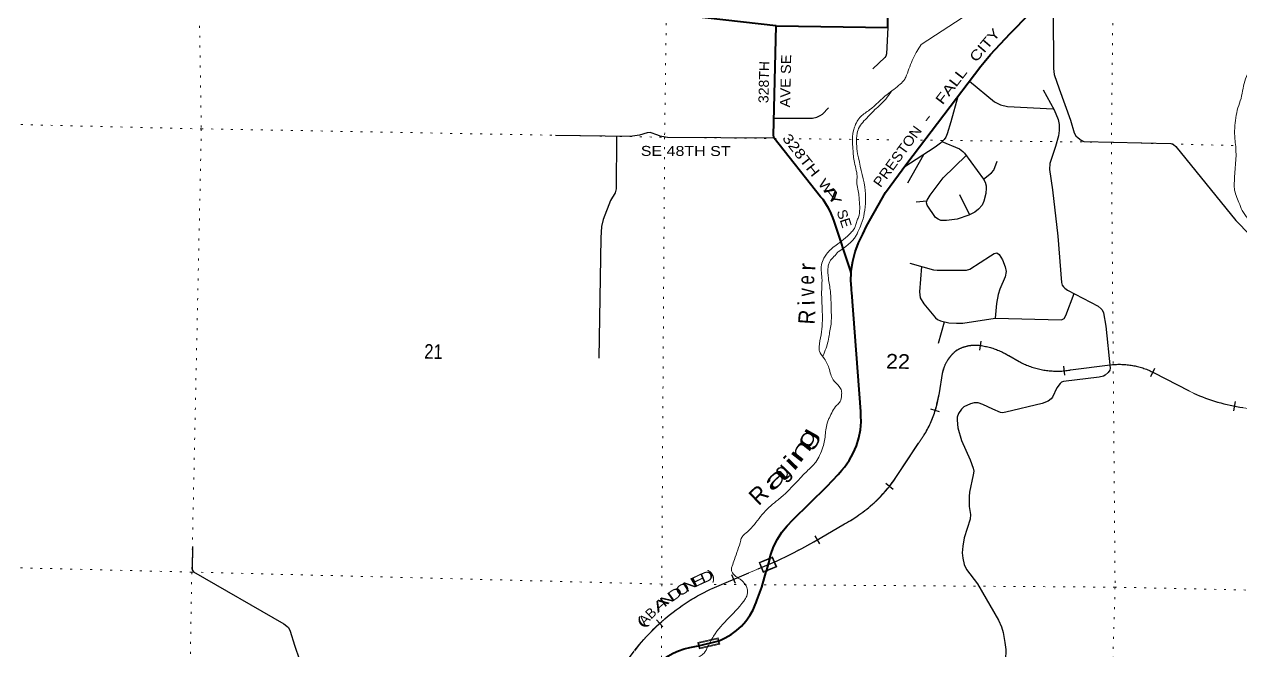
# Model space of a CAD drawing. Header units: feet. Extents: x -248627 to 3, y 0 to 184934.
# Drawn here: x -233180 to -218540, y 16290 to 23833 of the extents above; entities that cross this region are included whole.
import ezdxf
from ezdxf.enums import TextEntityAlignment as Align

# ---------------------------------------------------------------- set-up
doc = ezdxf.new("R2010")
doc.units = ezdxf.units.FT
doc.header["$LTSCALE"] = 80
doc.linetypes.add('DOTTED', pattern=[1.5, 0.3, -1.2])
doc.linetypes.add('LONG_DASHED', pattern=[7.5, 6, -1.5])
for name, color, linetype, lineweight in [('26', 7, 'Continuous', 40), ('29', 7, 'Continuous', 25), ('30', 7, 'Continuous', 13), ('39', 7, 'Continuous', 13), ('41', 7, 'Continuous', 13), ('61', 7, 'Continuous', 13), ('63', 7, 'Continuous', 25), ('7', 7, 'DOTTED', 13)]:
    doc.layers.add(name, color=color, linetype=linetype, lineweight=lineweight)
doc.layers.add('27', color=7, linetype='Continuous')

msp = doc.modelspace()

# ---------------------------------------------------------------- linework, layer by layer
at = {"layer": '26'}
for p, q in [((-224207.22, 17409.51), (-224252.47, 17242.64)), ((-225063.46, 16349.4), (-224819.22, 16409.4))]:
    msp.add_line(p, q, dxfattribs=at)
for points in [[(-224131.32, 23814.91), (-222787.65, 23792.81), (-222743.08, 27258.62), (-222742.76, 27283.62)], [(-223227.1, 20840.97), (-223226.26, 20862.95), (-223209.55, 20978.85), (-223180.83, 21092.37), (-223140.39, 21202.26), (-223088.86, 21307.02), (-223041.93, 21403.64), (-222813.34, 21805.93), (-222557.48, 22158.27), (-221666.41, 23328.28), (-221647.26, 23353.42), (-221626.9, 23378.28), (-221551.69, 23470.08), (-221312.73, 23721.78), (-221288.49, 23747.32), (-221264.83, 23771.78), (-220856.55, 24193.85), (-220832.31, 24218.91), (-220812.01, 24243.85), (-220754.93, 24313.95), (-220687.86, 24416.61), (-220645.67, 24496.11), (-220604.21, 24575.81), (-220590.25, 24602.65)], [(-224131.32, 23814.91), (-224133.32, 23814.95), (-225372.84, 23954.64)], [(-223227.1, 20840.97), (-223236.25, 20868.92), (-223430.7, 21462.84), (-223448.28, 21504.76), (-223480.25, 21582.92), (-223501.56, 21618.45), (-223534.42, 21672.17), (-223565.37, 21723.09), (-223598.68, 21755.96), (-224155.08, 22460.48), (-224162.18, 22492.46), (-224131.32, 23814.91)], [(-224207.22, 17409.51), (-224196.19, 17447.09), (-224160.88, 17541.4), (-224115.9, 17631.5), (-224061.76, 17716.4), (-223999.03, 17795.18), (-223928.42, 17866.97), (-223522.54, 18267.3), (-223385.01, 18413.32), (-223361.55, 18438.22), (-223340.07, 18463.32), (-223307.86, 18500.94), (-223251.42, 18581.41), (-223203.7, 18667.33), (-223165.22, 18757.77), (-223136.4, 18851.74), (-223117.56, 18948.21), (-223108.91, 19046.12), (-223110.13, 19119.39), (-223110.55, 19144.56), (-223112.43, 19169.39), (-223221.11, 20604.1), (-223222.99, 20629.03), (-223224.66, 20654.1), (-223230.75, 20745.94), (-223227.1, 20840.97)], [(-224819.22, 16409.4), (-224792.19, 16421.63), (-224743.63, 16443.59), (-224673.95, 16484.36), (-224608.91, 16532.19), (-224549.22, 16586.56), (-224495.55, 16646.87), (-224448.48, 16712.46), (-224408.51, 16782.61), (-224381.83, 16843.48), (-224371.67, 16868.6), (-224362.45, 16893.48), (-224301.96, 17056.84), (-224252.47, 17242.64)], [(-225859.21, 15553.68), (-225809.27, 15653.24), (-225732.61, 15827.06), (-225702.67, 15887.69), (-225690.38, 15912.57), (-225678.93, 15937.69), (-225669.41, 15958.56), (-225633.93, 16021.01), (-225592.11, 16079.4), (-225544.42, 16133.1), (-225491.37, 16181.52), (-225433.55, 16224.13), (-225371.6, 16260.47), (-225306.19, 16290.13), (-225238.03, 16312.79), (-225167.88, 16328.2), (-225090.13, 16343.98), (-225063.46, 16349.4)]]:
    msp.add_lwpolyline(points, dxfattribs=at)
at = {"layer": '29'}
for p, q in [((-222547.43, 21924.7), (-222355.11, 22264.27)), ((-222317.69, 21703.85), (-222446.07, 21691.26)), ((-221922.7, 21783.32), (-221803.06, 21537.42)), ((-222177.52, 19991.59), (-222102.8, 20250.91))]:
    msp.add_line(p, q, dxfattribs=at)
for points in [[(-220850.59, 24200.01), (-220807.01, 24060.19), (-220796.66, 23980.04), (-220792.85, 23300.02), (-220785.35, 23229.27), (-220722.81, 23054.96), (-220586.29, 22677.94), (-220545.29, 22526.2), (-220525.05, 22491.46), (-220495.55, 22464.31), (-220458.98, 22437.16), (-220429.49, 22421.82), (-219381.85, 22398.21), (-219348.83, 22386.41), (-219320.51, 22360.44), (-218597.31, 21471.64), (-218257.53, 21122.25), (-217576.82, 20552.14), (-217468.28, 20476.59), (-217365.78, 20415.65)], [(-222787.65, 23792.81), (-222800.81, 23477.08), (-222810.25, 23451.11), (-222821.72, 23433.33), (-222968.3, 23295.43)], [(-221803.29, 23148.55), (-221501.25, 22897.62), (-221428.76, 22862.15), (-221346.42, 22844.19), (-220795.48, 22812.95)], [(-220916.89, 23042.78), (-220783.69, 22802.66), (-220735.05, 22687.45), (-220723.18, 22626.38), (-220723.25, 22555.25), (-220732.35, 22488.89), (-220768.32, 22361.68), (-220836.11, 22157.55), (-220841.66, 22085.48), (-220806.5, 21839.29), (-220741.48, 21280.6), (-220698.38, 20724.37), (-220689.25, 20691.91), (-220671.59, 20669.82), (-220656.13, 20654.36), (-220624.24, 20632.33), (-220253.2, 20436.78), (-220216.98, 20406.8), (-220206.83, 20392.6), (-220189.17, 20357.25), (-220161.14, 20196.41), (-220109.03, 19692.31), (-220115.2, 19666.93), (-220136.02, 19640.54), (-220170.4, 19609.5), (-220190.27, 19596.24), (-220241.08, 19582.3), (-220671.7, 19532.63), (-220695.87, 19523.35), (-220713.53, 19507.88), (-220751.18, 19453.74), (-220804.06, 19342.21), (-220821.65, 19324.37), (-220857.04, 19293.61), (-220930.7, 19266.21), (-221368.17, 19162.17), (-221407.91, 19155.54), (-221432.38, 19159.62), (-221523.56, 19197.68), (-221643.05, 19256.05), (-221699.93, 19273.67), (-221749.03, 19275.93), (-221789.87, 19263.78), (-221870.75, 19224.8), (-221901.37, 19198.61), (-221934.49, 19145.6), (-221952.15, 19101.41), (-221953.8, 19065.5), (-221945.53, 18975.5), (-221898.63, 18820.92), (-221797.27, 18587.47), (-221760.07, 18487.31), (-221753.45, 18451.97), (-221758.82, 18407.62), (-221804.89, 18197.27), (-221808.64, 18147.12), (-221806.19, 18028.27), (-221793.19, 17928.43), (-221795.2, 17875.12), (-221867.55, 17649.21), (-221884.81, 17547.38), (-221891.43, 17470.06), (-221884.29, 17406.07), (-221869.35, 17326.48), (-221839.02, 17268.33), (-221708.48, 17096.68), (-221455.24, 16658.95), (-221417.85, 16578.72), (-221397.98, 16508.03), (-221378.11, 16388.75), (-221368.23, 16305.07), (-221393.82, 15404.13)], [(-221944.35, 22963.34), (-222029.5, 22658.76), (-222070.55, 22515.12), (-222089.43, 22472.62), (-222109.61, 22445.07), (-222153.13, 22401.8), (-222215.29, 22354.64), (-222594.67, 22109.44)], [(-224157.25, 22703.83), (-223693.9, 22701.57), (-223643.13, 22713.44), (-223599.51, 22734.62), (-223574.42, 22752.3), (-223501.06, 22825.27)], [(-224155.15, 22460.78), (-225438.77, 22471.4), (-225526.07, 22485.56), (-225553.79, 22498.44), (-225647.13, 22528.49), (-225684.16, 22525.7), (-225775.6, 22498.89), (-225889.44, 22483.2), (-226788.42, 22495.01)], [(-226053.94, 22485.36), (-226058.05, 21850.63), (-226069.95, 21802.12), (-226122.72, 21711.08), (-226211.14, 21481.47), (-226232.76, 21398.43), (-226241.43, 21260.74), (-226265.72, 19812.46)], [(-222134.99, 22419.83), (-221925.66, 22333.16), (-221884.59, 22301.7), (-221863.84, 22282.35), (-221635.34, 21966.67), (-221616.57, 21933.34), (-221603.32, 21886.95), (-221601.11, 21860.45), (-221608.68, 21797.11), (-221632.02, 21703.61), (-221649.68, 21655.02), (-221694.35, 21605.67), (-221740.2, 21568.87), (-221810.85, 21533.52), (-221950.49, 21486.08), (-222082.41, 21469.47), (-222148.64, 21471.67), (-222182.32, 21484.72), (-222212.67, 21507.02), (-222312.9, 21654.36), (-222323.05, 21683.73), (-222314.22, 21716.87), (-222278.55, 21776.41), (-222120.6, 21984.51), (-221841.99, 22252.16)], [(-221636.89, 21968.81), (-221537.93, 22043.18), (-221512.8, 22076.92), (-221469.22, 22184.66)], [(-222520.38, 20956.3), (-222236.14, 20878.13), (-222192.82, 20870.86), (-221840.57, 20872.16), (-221798.72, 20885.22), (-221551.42, 21045.42), (-221507.28, 21072.99), (-221474.8, 21080.09), (-221447.67, 21061.94), (-221408.46, 20998.26), (-221374.81, 20913.94), (-221363.77, 20854.3), (-221372.51, 20792.3), (-221437.35, 20644.7), (-221458.71, 20580.38), (-221478.68, 20472.49), (-221496.12, 20295.77)], [(-222381.6, 20918.13), (-222405.21, 20611.91), (-222395.94, 20539.51), (-222352.06, 20467.97), (-222212.69, 20298.72), (-222190.61, 20278.84), (-222154.23, 20262.77), (-222051.51, 20239.08), (-221960.99, 20232.45), (-221884.99, 20235.2), (-221496.12, 20295.77), (-220695.2, 20273.58), (-220666.09, 20290.99), (-220646.24, 20324.91), (-220543.92, 20590)], [(-231156.66, 17546.63), (-231157.61, 17263.11), (-231142.51, 17239.74), (-230055.96, 16612.98), (-230019.76, 16586.2), (-230000.51, 16569.31), (-229979.28, 16526.82), (-229928.32, 16356.98), (-229866.02, 16179.8)]]:
    msp.add_lwpolyline(points, dxfattribs=at)
at = {"layer": '39'}
msp.add_lwpolyline([(-220464.04, 24767.83), (-220653.64, 24712.09), (-220800.16, 24626.87), (-222384.35, 23589.33)], dxfattribs=at)
for points in [[(-217321.95, 24504.51), (-217385.47, 24466.51), (-217707.48, 24181.01), (-217857.19, 24049.11), (-218161.53, 23739.1), (-218229.9, 23643.83), (-218358.91, 23437.02), (-218430.33, 23289.48), (-218480.89, 23177.76), (-218535.92, 22941.31), (-218572.42, 22827.28), (-218611.49, 22582.47), (-218609.99, 22453.61), (-218599.68, 22362.81), (-218616.09, 21938.38), (-218616.57, 21914.23), (-218615.69, 21855.84), (-218560.59, 21685.65), (-218522.13, 21592.29), (-218455.5, 21496.35), (-218348.98, 21379.5), (-218283.61, 21321.83), (-218108.8, 21193.56), (-218053.3, 21146.15), (-217977.54, 21104.39), (-217847.12, 21075.63), (-217765.21, 21039.78), (-217665, 21011.63), (-217557.25, 20957.15), (-217360.56, 20906.95)], [(-222384.35, 23589.33), (-222438.41, 23503.84), (-222448.85, 23485.93), (-222482.35, 23422.17), (-222560.86, 23220.41), (-222583.97, 23172.56), (-222637.57, 23111.21), (-222795.13, 22989.53), (-223006.36, 22802.46), (-223112.74, 22722.04), (-223156.18, 22664.53), (-223187.82, 22592.68), (-223212.98, 22440.19), (-223207.05, 22331.36), (-223188.74, 22170.07), (-223157.56, 21978.1), (-223160.04, 21954), (-223136.02, 21785.59), (-223129.79, 21716.54), (-223140.87, 21510.47), (-223159.74, 21461.56), (-223173.82, 21407.91), (-223196.28, 21364.94), (-223231.83, 21321.93), (-223412.5, 21170.33)], [(-222744.31, 23024.57), (-222812.39, 22931.48), (-222941.83, 22805.21), (-223073.47, 22668.93), (-223129.29, 22597.56), (-223154.92, 22523.58), (-223163.48, 22394.92), (-223149.74, 22273.87), (-223064.93, 21871.59), (-223069.6, 21557.19), (-223106.01, 21427.23), (-223146.13, 21334.18), (-223168.58, 21287.64), (-223385.2, 21094.4)], [(-223409.47, 21172.68), (-223474.63, 21120.79), (-223526.1, 21065.45), (-223557.27, 21017.75), (-223585.07, 20935.77), (-223578.59, 20752.46), (-223579.07, 20728.31), (-223583.37, 20611.64), (-223574.64, 20337.69), (-223596.23, 20058.31), (-223613.18, 19913.72), (-223609.5, 19895.52), (-223562.58, 19822.12), (-223496.54, 19696.01), (-223473.9, 19617.06), (-223444.96, 19552.07), (-223371.96, 19472.11), (-223344.78, 19419.23), (-223343.83, 19364.87), (-223361.42, 19290.74), (-223400.6, 19245.21), (-223490.17, 19096.01), (-223500.72, 19072.07), (-223526.51, 18990.04), (-223548, 18819.36), (-223567.67, 18741.24), (-223607.91, 18641.4), (-223653.8, 18561.78), (-223762.81, 18449.2), (-224050.74, 18152.95), (-224108.09, 18105.78), (-224151.06, 18072.41), (-224317.53, 17906.62), (-224476.32, 17722.55), (-224539.98, 17661.41), (-224550.45, 17641.49), (-224556.93, 17619.48), (-224634.02, 17387.5), (-224659.72, 17309.5), (-224668.65, 17265.4), (-224661.15, 17237.07), (-224627.7, 17196.14), (-224572.08, 17154.78)], [(-223385.2, 21094.4), (-223386.52, 21092.87), (-223396.87, 21078.99), (-223493.95, 20958.12), (-223504.89, 20914.05), (-223501.57, 20775.08), (-223478.46, 20617.61), (-223468.51, 20406.04), (-223470.13, 20220.88), (-223497.33, 20066.42), (-223521.62, 19958.2), (-223570.14, 19834.29), (-223564.21, 19851.19)], [(-224572.08, 17154.78), (-224540.29, 17132.01), (-224493.09, 17072.7), (-224475.9, 17024.05), (-224485.46, 16947.74), (-224500.11, 16919.85), (-224700.15, 16686.28), (-224884.32, 16464.59), (-224955.47, 16337.42)], [(-224955.47, 16337.42), (-224997.97, 16261.47), (-225045.49, 16223.13), (-225159.76, 16163.96), (-225176.07, 16154.22), (-225223.12, 16118.92), (-225272.49, 16067.56), (-225364.51, 15998.93), (-225385.96, 15932.93), (-225463.79, 15765.38), (-225536.66, 15646.05), (-225641.25, 15450.85), (-225702.42, 15311.15), (-225763.04, 15199.63), (-225802.77, 15023.28), (-225820.93, 14918.97), (-225873.34, 14815.33), (-225906.13, 14787.8), (-225936.45, 14782.36), (-225948.55, 14782.6), (-226008.69, 14797.88), (-226118.18, 14866.47), (-226153.6, 14909.44), (-226189.32, 14938.33), (-226277.95, 14940.08), (-226322.61, 14922.86), (-226375.93, 14875.6), (-226407.17, 14823.88), (-226493.51, 14634.36), (-226515.26, 14552.26), (-226531.76, 14429.8), (-226541.08, 14365.57), (-226585.52, 14257.75), (-226670.26, 14148.72), (-226688.79, 14128.96), (-226748.15, 14081.82), (-226914.98, 14000.58), (-226992.27, 13963.86), (-227023.5, 13912.15), (-227017.5, 13807.35), (-227010.5, 13650.21), (-227030.68, 13443.28), (-227044.62, 13348.94), (-227090.11, 13289.46), (-227282.13, 13156.38), (-227647.65, 12909.99), (-227711.47, 12840.8), (-227748.47, 12700.63), (-227730.22, 12603.64), (-227728.44, 12591.54), (-227712.21, 12494.59), (-227713.31, 12438.26), (-227721.88, 12412.26), (-227748.58, 12386.62), (-227785.15, 12371.24), (-227841.9, 12354.25), (-227898.42, 12349.32), (-228068.92, 12388.93), (-228267.78, 12421.04), (-228334.41, 12414.3), (-228415.69, 12379.68), (-228570.86, 12276.06), (-228644.87, 12201.04), (-228661.37, 12181.24), (-228758.34, 12066.4), (-228785.97, 11992.48), (-228789.01, 11940.2), (-228702.03, 11751.29), (-228690.94, 11700.74), (-228773.9, 11579.59), (-228813.31, 11522), (-228940.99, 11381.61), (-229100.66, 11151.28), (-229174.12, 11001.76), (-229238.68, 10894.34), (-229272.68, 10804.43), (-229334.75, 10618.47), (-229390.27, 10355.88), (-229394.85, 10327.79), (-229439.9, 10085.13), (-229469.75, 10001.18), (-229517.58, 9925.64), (-229689.92, 9768.01), (-229702.56, 9755.46)]]:
    msp.add_spline(points, degree=3, dxfattribs=at)
at = {"layer": '61'}
for points in [[(-225063.46, 16349.4), (-225072.16, 16387.03), (-224827.15, 16443.67), (-224819.22, 16409.4)], [(-225063.46, 16349.4), (-225055.17, 16313.53), (-224810.15, 16370.17), (-224819.22, 16409.4)], [(-224827.01, 16407.6), (-224833.14, 16434.07), (-225062.56, 16381.04), (-225055.67, 16351.2)], [(-224827.01, 16407.6), (-224833.14, 16434.07), (-225062.56, 16381.04), (-225055.67, 16351.2)], [(-225055.67, 16351.2), (-225049.18, 16323.13), (-224819.75, 16376.16), (-224827.01, 16407.6)], [(-225055.67, 16351.2), (-225049.18, 16323.13), (-224819.75, 16376.16), (-224827.01, 16407.6)]]:
    msp.add_lwpolyline(points, dxfattribs=at)
at = {"layer": '63'}
for p, q in [((-221680.81, 19908.81), (-221665.21, 20018.31)), ((-220658.22, 19606.03), (-220668.03, 19716.2)), ((-219621.74, 19592.89), (-219572.3, 19691.83)), ((-222164.38, 19165.78), (-222270.29, 19197.68)), ((-218621.57, 19180.11), (-218601.11, 19288.82)), ((-222724.13, 18231.95), (-222810.3, 18301.29)), ((-223606.84, 17577.78), (-223660.42, 17674.55)), ((-224619.9, 17100.35), (-224663.21, 17202.14)), ((-225495.23, 16578.95), (-225569.05, 16661.33))]:
    msp.add_line(p, q, dxfattribs=at)
at = {"layer": '63', "lineweight": 13}
for p, q in [((-221206.3, 19770.49), (-221332.29, 19842.44)), ((-220097.03, 19732.55), (-220587.22, 19669.49)), ((-219109.29, 19390.28), (-219588.24, 19638.87)), ((-222341.18, 18899.96), (-222680.96, 18387.95)), ((-224118.52, 17370.87), (-224900.61, 17038.12)), ((-224336.63, 17351.54), (-224174.92, 17419.56)), ((-224286.02, 17231.22), (-224336.63, 17351.54)), ((-224286.22, 17231.71), (-224124.52, 17299.73)), ((-224124.31, 17299.24), (-224174.92, 17419.56))]:
    msp.add_line(p, q, dxfattribs=at)
at = {"layer": '63', "linetype": 'LONG_DASHED'}
for points in [[(-222081.1, 19762.99), (-222077.21, 19770), (-222073.24, 19776.9), (-222069.15, 19783.77), (-222064.93, 19790.54), (-222060.59, 19797.23), (-222056.16, 19803.85), (-222051.57, 19810.41), (-222046.89, 19816.89), (-222042.08, 19823.27), (-222037.21, 19829.58), (-222032.17, 19835.77), (-222027.05, 19841.9), (-222021.85, 19847.92), (-222016.52, 19853.87), (-222011.08, 19859.71), (-222005.52, 19865.48), (-221999.91, 19871.14), (-221994.15, 19876.7), (-221988.32, 19882.13), (-221982.4, 19887.51), (-221976.42, 19892.74), (-221970.27, 19897.89), (-221964.09, 19902.94), (-221958.77, 19907.11), (-221952.23, 19911.03), (-221945.7, 19914.75), (-221939.1, 19918.36), (-221932.42, 19921.92), (-221925.68, 19925.31), (-221918.91, 19928.56), (-221912.06, 19931.77), (-221905.15, 19934.8), (-221898.22, 19937.7), (-221891.18, 19940.52), (-221884.15, 19943.17), (-221877.08, 19945.76), (-221869.91, 19948.18), (-221862.75, 19950.47), (-221855.53, 19952.64), (-221848.29, 19954.71), (-221840.96, 19956.64), (-221833.67, 19958.44), (-221826.28, 19960.1), (-221818.93, 19961.64), (-221811.51, 19963.07), (-221804.09, 19964.35), (-221796.64, 19965.48), (-221789.19, 19966.52), (-221781.68, 19967.4), (-221774.16, 19968.18), (-221766.65, 19968.8), (-221759.13, 19969.32), (-221751.59, 19969.66), (-221744.06, 19969.89), (-221736.55, 19970.01), (-221729, 19970), (-221721.46, 19969.82), (-221713.9, 19969.52), (-221706.38, 19969.14), (-221698.85, 19968.56), (-221692.77, 19968.01), (-221688.31, 19967.49), (-221673.06, 19965.49), (-221657.79, 19963.32), (-221642.51, 19960.78), (-221627.38, 19957.99), (-221612.25, 19954.92), (-221597.2, 19951.67), (-221582.12, 19948.07), (-221567.21, 19944.28), (-221552.27, 19940.14), (-221537.51, 19935.81), (-221522.73, 19931.22), (-221508.11, 19926.35), (-221493.58, 19921.21), (-221479.11, 19915.9), (-221464.72, 19910.22), (-221450.4, 19904.36), (-221436.25, 19898.23), (-221422.17, 19891.92), (-221408.25, 19885.24), (-221394.41, 19878.38), (-221380.75, 19871.33), (-221367.15, 19864.02), (-221353.71, 19856.43), (-221340.35, 19848.58), (-221331.73, 19843.39), (-221205.77, 19771.45), (-221191.11, 19763.61), (-221176.35, 19756.13), (-221161.46, 19748.9), (-221146.38, 19741.79), (-221131.22, 19735.07), (-221116, 19728.65), (-221100.6, 19722.33), (-221085.12, 19716.41), (-221069.56, 19710.78), (-221053.8, 19705.35), (-221038.07, 19700.26), (-221022.23, 19695.34)], [(-225751.43, 16393.04), (-225722.58, 16426.45), (-225693.09, 16459.06), (-225663.15, 16490.99), (-225632.67, 16522.81), (-225601.53, 16553.84), (-225569.95, 16584.19), (-225537.61, 16614.28), (-225504.99, 16643.51), (-225471.97, 16672.45), (-225438.14, 16700.76), (-225404.02, 16728.22), (-225369.31, 16755.21), (-225334.35, 16781.7), (-225298.59, 16807.58), (-225262.74, 16832.75), (-225226.09, 16857.3), (-225189.35, 16881.15), (-225152, 16904.54), (-225114.37, 16927.07), (-225076.29, 16948.94), (-225037.96, 16970.3), (-224999, 16990.85), (-224959.78, 17010.88), (-224920.27, 17030.07), (-224901.06, 17039.12), (-224118.98, 17371.87), (-223969.6, 17445.48), (-223822.71, 17522.11), (-223677.06, 17601.31), (-223599.93, 17644.02), (-223309.76, 17816.98), (-223284.9, 17830.25), (-223259.12, 17844.83), (-223233.51, 17859.74), (-223208.16, 17875.23), (-223183, 17891.02), (-223158.31, 17907.34), (-223133.81, 17923.98), (-223109.64, 17941.05), (-223085.72, 17958.68), (-223062.22, 17976.59), (-223038.82, 17994.97), (-223015.99, 18013.72), (-222993.26, 18032.94), (-222971.09, 18052.53), (-222949.12, 18072.46), (-222927.57, 18092.66), (-222906.27, 18113.41), (-222885.53, 18134.55), (-222865.07, 18155.87), (-222844.85, 18177.76), (-222825.16, 18199.78), (-222805.8, 18222.22), (-222786.91, 18245.17), (-222768.4, 18268.18), (-222750.23, 18291.6), (-222732.53, 18315.54), (-222715.2, 18339.53), (-222698.3, 18363.78), (-222681.88, 18388.56), (-222342.11, 18900.55), (-222331.17, 18918.74), (-222320.7, 18937.09), (-222310.54, 18955.63), (-222300.52, 18974.41), (-222290.98, 18993.33), (-222281.81, 19012.34), (-222272.79, 19031.59), (-222264.25, 19050.96), (-222256.08, 19070.44), (-222248.15, 19090.21), (-222240.67, 19109.95), (-222233.4, 19129.84), (-222226.53, 19149.95), (-222220.11, 19170.07), (-222214, 19190.37), (-222208.15, 19210.69), (-222202.73, 19231.26), (-222197.63, 19251.76), (-222195.79, 19259.8), (-222166.26, 19396.89), (-222128.6, 19628.01), (-222127.11, 19635.89), (-222125.45, 19643.67), (-222123.65, 19651.43), (-222121.76, 19659.22), (-222119.69, 19666.93), (-222117.51, 19674.58), (-222115.21, 19682.25), (-222112.74, 19689.84), (-222110.16, 19697.37), (-222107.42, 19704.91), (-222104.57, 19712.34), (-222101.64, 19719.75), (-222098.51, 19727.13), (-222095.27, 19734.4), (-222091.89, 19741.63), (-222088.45, 19748.81), (-222084.81, 19755.96), (-222081.1, 19762.99)], [(-221022.26, 19695.35), (-221006.24, 19690.76), (-220990.27, 19686.52), (-220974.15, 19682.53), (-220958.03, 19678.74), (-220941.73, 19675.3), (-220925.51, 19672.11), (-220909.1, 19669.27), (-220892.78, 19666.67), (-220876.31, 19664.32), (-220859.88, 19662.31), (-220843.38, 19660.6), (-220826.89, 19659.11), (-220810.3, 19658), (-220793.7, 19657.09), (-220777.13, 19656.53), (-220760.56, 19656.18), (-220743.97, 19656.25), (-220727.37, 19656.54), (-220710.85, 19657.09), (-220694.28, 19657.93), (-220677.74, 19659.11), (-220661.14, 19660.59), (-220644.66, 19662.23), (-220628.19, 19664.31), (-220611.77, 19666.65), (-220595.35, 19669.2), (-220587.38, 19670.58), (-220097.15, 19733.64), (-220081.23, 19735.24), (-220065.36, 19736.45), (-220049.48, 19737.39), (-220033.47, 19738.16), (-220017.52, 19738.56), (-220001.64, 19738.68), (-219985.64, 19738.62), (-219969.69, 19738.19), (-219953.81, 19737.48), (-219937.81, 19736.5), (-219921.96, 19735.24), (-219906.1, 19733.78), (-219890.19, 19731.97), (-219874.43, 19729.87), (-219858.65, 19727.49), (-219842.94, 19724.92), (-219827.18, 19721.99), (-219811.6, 19718.86), (-219795.97, 19715.36), (-219780.52, 19711.67), (-219765.02, 19707.69), (-219749.68, 19703.43), (-219734.4, 19698.88), (-219719.2, 19694.15), (-219704.04, 19689.04), (-219688.96, 19683.74), (-219674.04, 19678.15), (-219659.18, 19672.37), (-219644.47, 19666.2), (-219629.83, 19659.85), (-219615.35, 19653.29), (-219600.94, 19646.44), (-219587.74, 19639.85), (-219108.81, 19391.27), (-219073.17, 19375.43), (-219037.36, 19360.49), (-219001.25, 19346.14), (-218964.76, 19332.12), (-218928.12, 19319.01), (-218891.38, 19306.58), (-218854.28, 19294.48), (-218817, 19283.29), (-218779.66, 19272.79), (-218741.84, 19262.82), (-218704.15, 19253.63), (-218666.26, 19244.85), (-218628.03, 19236.89), (-218589.92, 19229.71), (-218551.52, 19223.16), (-218513.16, 19217.09)], [(-226125.83, 15896.97), (-225834.47, 16290.75), (-225807.41, 16325.56), (-225779.72, 16359.53), (-225751.43, 16393.04)]]:
    msp.add_lwpolyline(points, dxfattribs=at)
at = {"layer": '63', "lineweight": 13}
msp.add_lwpolyline([(-222127.52, 19627.82), (-222165.18, 19396.69), (-222194.72, 19259.56)], dxfattribs=at)
msp.add_lwpolyline([(-224326.15, 17347.26), (-224179.19, 17409.08), (-224134.99, 17304), (-224281.95, 17242.18)], close=True, dxfattribs=at)
for centre, radius, start, end in [((-221734.28, 19537.97), 430.95, 84.48762, 121.29782), ((-221794.01, 19089.43), 883.3, 58.48478, 83.42562), ((-221678.72, 19545.47), 456.29, 127.76264, 169.60258), ((-220752.1, 20606.68), 951.58, 241.49013, 279.97809), ((-220001.16, 18824.74), 912.86, 63.1064, 96.02834), ((-218191.38, 21423.84), 2231.13, 245.70647, 279.64029), ((-223378.81, 19532.2), 1215.07, 328.64564, 347.03361), ((-224102.84, 19318.84), 1699.5, 297.83796, 326.78772), ((-196126.08, -28119.29), 53375.8, 120.61577, 120.97837), ((-228277, 25933.19), 9518.74, 295.90457, 299.43345), ((-223837.67, 14756.53), 2517.04, 114.97966, 142.46312)]:
    msp.add_arc(centre, radius, start, end, dxfattribs=at)
at = {"layer": '7'}
for p, q in [((-231098.59, 25375.72), (-231049.17, 22572.91)), ((-220068.62, 24807.27), (-220095.67, 22412.51)), ((-231052.07, 22574.32), (-225473.06, 22472.75)), ((-225473.06, 22472.75), (-224097.31, 22457.35)), ((-223852.03, 22454.61), (-223216.06, 22447.49)), ((-223158.83, 22446.85), (-222702.48, 22441.74)), ((-222393.21, 22438.28), (-220095.67, 22412.51)), ((-220095.67, 22412.51), (-220051.79, 17055.03)), ((-220095.67, 22412.51), (-218605.39, 22371.96)), ((-220051.79, 17055.03), (-224901.41, 17088.49)), ((-220051.79, 17055.03), (-220150.11, 13672.46)), ((-217396.83, 16997.04), (-220051.79, 17055.03)), ((-225509.06, 16706.63), (-225522.71, 11817.11))]:
    msp.add_line(p, q, dxfattribs=at)
for points in [[(-225398.76, 27805.97), (-225473.06, 22472.75), (-225507.98, 17092.67)], [(-248389.6, 23027.96), (-246395.83, 22939.41), (-241012.97, 22757.77), (-236461.46, 22703.82), (-231049.17, 22572.91)], [(-231049.17, 22572.91), (-231163.6, 17236.69), (-231253.21, 11932.4), (-230924.26, 6612.63), (-230784.56, 1181.38)], [(-225507.98, 17092.67), (-231163.6, 17236.69), (-236515.17, 17368.41), (-241100.7, 17425.04), (-246473.02, 17618.56), (-248447.02, 17693.15)], [(-225376.84, 17091.77), (-225507.98, 17092.67), (-225508.22, 17007.7)]]:
    msp.add_lwpolyline(points, dxfattribs=at)

# ---------------------------------------------------------------- texts
at = {"layer": '27'}
for s, height, rotation, width, p in [('CITY', 120.7, 49.427, 1.25, (-221723.7, 23368.29)), ('AVE SE', 120, 88.663, 1.1, (-223964.23, 22830.81)), ('328TH', 120, 88.663, 1.05, (-224224.5, 22882.91)), ('FALL', 120.7, 52.708, 1.3, (-222127.57, 22855.5)), ('-', 120.7, 52.708, 1.85, (-222299.12, 22630.53)), ('PRESTON', 120.7, 54.014, 1.1, (-222874.07, 21859.32)), ('328TH', 120, 308.3, 1.25, (-224063.27, 22457.17))]:
    msp.add_text(s, height=height, rotation=rotation, dxfattribs=dict(at, width=width)).set_placement(p)
for s, rotation, width, p in [('W', 308.3, 1.2, (-223577.78, 21843.13)), ('A', 308.3, 1.65, (-223511.37, 21762.02)), ('Y', 301.454, 1.4, (-223474.72, 21702.95)), ('S', 288.128, 1.05, (-223387.07, 21526.1)), ('E', 288.128, 1.05, (-223349.27, 21423.09))]:
    msp.add_text(s, height=120, rotation=rotation, dxfattribs=dict(at, width=width)).set_placement(p, align=Align.CENTER)
at = {"layer": '30', "width": 1.2}
msp.add_text('SE 48TH ST', height=120, rotation=359.878, dxfattribs=at).set_placement((-225759.82, 22248.58))
at = {"layer": '41'}
for s, rotation, p in [('r', 87.988, (-223659.59, 20908.84)), ('i', 91.685, (-223665.66, 20480.35))]:
    msp.add_text(s, height=200, rotation=rotation, dxfattribs=at).set_placement(p, align=Align.CENTER)
for s, rotation, width, p in [('e', 88.777, 0.75, (-223672.73, 20754)), ('v', 89.891, 0.75, (-223670.57, 20606.65)), ('R', 86.296, 0.9, (-223662.09, 20301.26))]:
    msp.add_text(s, height=200, rotation=rotation, dxfattribs=dict(at, width=width)).set_placement(p, align=Align.CENTER)
for s, rotation, width, p in [('g', 61.002, 1.6, (-223738.44, 18701.07)), ('n', 51.905, 1.85, (-223849.42, 18535.58)), ('i', 45.925, 1.85, (-223921.26, 18443.4)), ('a', 41.788, 2, (-224186.69, 18192.81))]:
    msp.add_text(s, height=201.2, rotation=rotation, dxfattribs=dict(at, width=width)).set_placement(p)
for s, rotation, p in [('g', 45.751, (-224048.24, 18330.22)), ('R', 43.512, (-224342.54, 18027.02))]:
    msp.add_text(s, height=201.2, rotation=rotation, dxfattribs=at).set_placement(p)
at = {"layer": '63'}
for s, rotation, width, p in [('N', 31.606, 1.4, (-225209.1, 16989.74)), ('E', 25.75, 1.5, (-225115.65, 17047.25)), ('D', 23.5, 1.3, (-225012.24, 17096.94)), (')', 23.5, 1.1, (-224913.61, 17139.47)), ('N', 35.538, 1.5, (-225478.32, 16807.32)), ('D', 35.077, 1.55, (-225389.03, 16871.1)), ('O', 31.606, 1.3, (-225296.1, 16936.21)), ('A', 40.995, 1.8, (-225555.36, 16740.62)), ('(', 47.813, 1.8, (-225738.72, 16556.68))]:
    msp.add_text(s, height=120, rotation=rotation, dxfattribs=dict(at, width=width)).set_placement(p)
for s, rotation, p in [('A', 46.628, (-225710.02, 16585.1)), ('B', 43.922, (-225635.74, 16663.34))]:
    msp.add_text(s, height=120, rotation=rotation, dxfattribs=at).set_placement(p)
at = {"layer": '7'}
for s, rotation, width, p in [('21', 358.868, 0.85, (-228367.87, 19806.44)), ('22', 358.865, 1.1, (-222809.68, 19688.68))]:
    msp.add_text(s, height=176, rotation=rotation, dxfattribs=dict(at, width=width)).set_placement(p)

doc.saveas('drawing.dxf')
